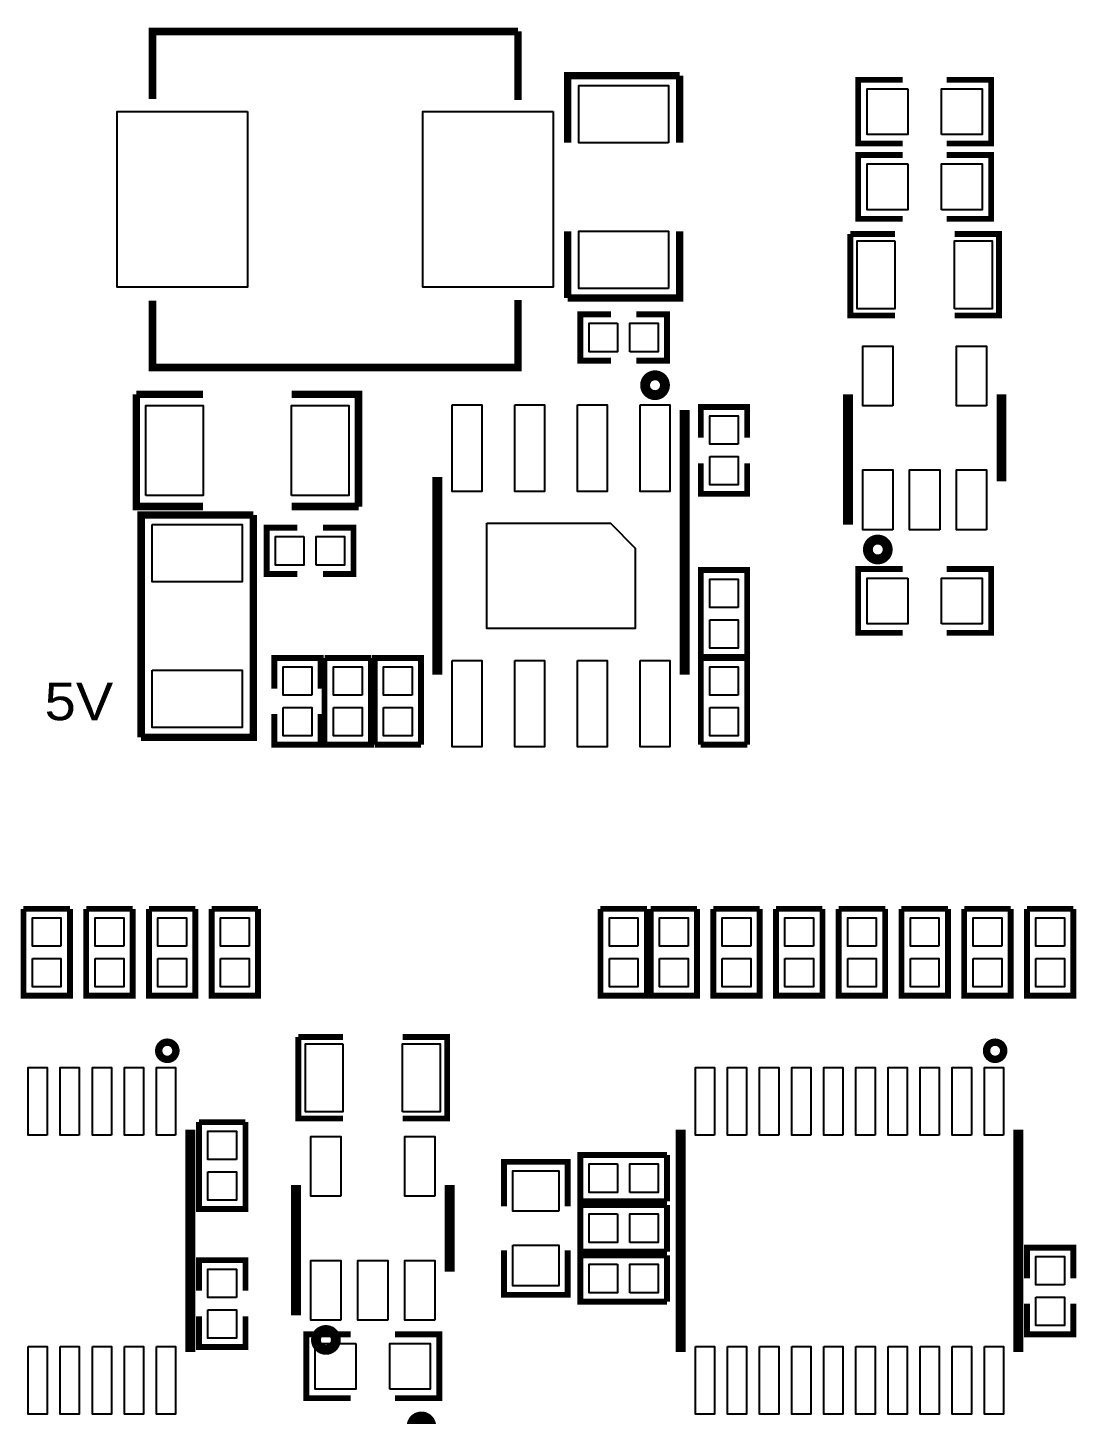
# Model space of a CAD drawing. Extents: x 0 to 145, y 0 to 99.
# Drawn here: x 43.56 to 64.79, y 40.69 to 68.76 of the extents above; entities that cross this region are included whole.
import ezdxf

# ---------------------------------------------------------------- set-up
doc = ezdxf.new("R2010")
doc.units = 0
doc.header["$MEASUREMENT"] = 0
doc.layers.add('SILKSCREEN_TOP', color=7, linetype='CONTINUOUS')
doc.layers.add('SOLDERMASK_TOP', color=94, linetype='CONTINUOUS')

msp = doc.modelspace()

# ---------------------------------------------------------------- linework, layer by layer
at = {"layer": 'SILKSCREEN_TOP'}
for points, const_width in [([(53.48478, 68.67906), (46.08322, 68.67906), (46.08322, 67.31508)], 0.1524), ([(53.48478, 67.29476), (53.48478, 68.67906)], 0.1524), ([(54.49062, 66.43116), (54.49062, 67.78244), (56.76138, 67.78244)], 0.14986), ([(56.76138, 66.43116), (56.76138, 67.78244)], 0.14986), ([(61.27496, 67.70116), (60.3758, 67.70116), (60.3758, 66.41084), (61.27496, 66.41084)], 0.11938), ([(62.16904, 67.70116), (63.0682, 67.70116), (63.0682, 66.41084), (62.16904, 66.41084)], 0.11938), ([(61.27496, 64.88684), (60.3758, 64.88684), (60.3758, 66.17716), (61.27496, 66.17716)], 0.11938), ([(62.16904, 64.88684), (63.0682, 64.88684), (63.0682, 66.17716), (62.16904, 66.17716)], 0.11938), ([(56.76138, 64.63284), (56.76138, 63.28156), (54.49062, 63.28156)], 0.14986), ([(54.49062, 64.63284), (54.49062, 63.28156)], 0.14986), ([(61.11748, 64.5795), (60.21578, 64.5795)], 0.11938), ([(60.21578, 64.5795), (60.21578, 62.9285), (61.11748, 62.9285)], 0.11938), ([(62.32652, 62.9285), (63.22822, 62.9285), (63.22822, 64.5795), (62.32652, 64.5795)], 0.11938), ([(46.08322, 63.22822), (46.08322, 61.87694), (53.48478, 61.87694), (53.48478, 63.246)], 0.1524), ([(55.36692, 62.0141), (54.74716, 62.0141), (54.74716, 62.9539), (55.36692, 62.9539)], 0.11938), ([(55.88508, 62.0141), (56.50484, 62.0141), (56.50484, 62.9539), (55.88508, 62.9539)], 0.11938), ([(47.10684, 59.06262), (45.75556, 59.06262), (45.75556, 61.33338)], 0.14986), ([(47.10684, 61.33338), (45.75556, 61.33338)], 0.14986), ([(48.90516, 61.33338), (50.25644, 61.33338), (50.25644, 59.06262)], 0.14986), ([(60.16752, 58.69178), (60.16752, 61.33084)], 0.20066), ([(63.27648, 59.57316), (63.27648, 61.33084)], 0.20066), ([(56.86044, 61.01842), (56.86044, 55.65902)], 0.20066), ([(57.1881, 60.45708), (57.1881, 61.07684), (58.1279, 61.07684), (58.1279, 60.45708)], 0.11938), ([(57.1881, 59.93892), (57.1881, 59.31916), (58.1279, 59.31916), (58.1279, 59.93892)], 0.11938), ([(51.85156, 59.65698), (51.85156, 55.65902)], 0.20066), ([(48.12538, 58.89244), (48.12538, 54.39156), (45.85462, 54.39156)], 0.14986), ([(45.85462, 54.39156), (45.85462, 58.89244), (48.12538, 58.89244)], 0.14986), ([(48.90516, 59.06262), (50.25644, 59.06262)], 0.14986), ([(49.01692, 57.6961), (48.39716, 57.6961), (48.39716, 58.6359), (49.01692, 58.6359)], 0.11938), ([(49.53508, 57.6961), (50.15484, 57.6961), (50.15484, 58.6359), (49.53508, 58.6359)], 0.11938), ([(57.1881, 56.01716), (57.1881, 57.77484), (58.1279, 57.77484), (58.1279, 56.01716)], 0.11938), ([(61.27496, 56.50484), (60.3758, 56.50484), (60.3758, 57.79516), (61.27496, 57.79516)], 0.11938), ([(62.16904, 56.50484), (63.0682, 56.50484), (63.0682, 57.79516), (62.16904, 57.79516)], 0.11938), ([(48.5521, 55.37708), (48.5521, 55.99684), (49.4919, 55.99684), (49.4919, 55.37708)], 0.11938), ([(50.5079, 55.99684), (49.5681, 55.99684)], 0.11938), ([(50.5079, 55.99684), (50.5079, 54.23916), (49.5681, 54.23916), (49.5681, 55.99684)], 0.11938), ([(50.5841, 54.23916), (50.5841, 55.99684), (51.5239, 55.99684), (51.5239, 54.23916)], 0.11938), ([(57.1881, 56.01716), (58.1279, 56.01716)], 0.11938), ([(57.1881, 54.23916), (57.1881, 55.99684), (58.1279, 55.99684), (58.1279, 54.23916)], 0.11938), ([(48.5521, 54.85892), (48.5521, 54.23916), (49.4919, 54.23916), (49.4919, 54.85892)], 0.11938), ([(50.5841, 54.23916), (51.5239, 54.23916)], 0.11938), ([(57.1881, 54.23916), (58.1279, 54.23916)], 0.11938), ([(44.4119, 50.91684), (43.4721, 50.91684)], 0.11938), ([(44.4119, 50.91684), (44.4119, 49.15916), (43.4721, 49.15916), (43.4721, 50.91684)], 0.11938), ([(45.6819, 50.91684), (44.7421, 50.91684)], 0.11938), ([(45.6819, 50.91684), (45.6819, 49.15916), (44.7421, 49.15916), (44.7421, 50.91684)], 0.11938), ([(46.9519, 50.91684), (46.0121, 50.91684)], 0.11938), ([(46.9519, 50.91684), (46.9519, 49.15916), (46.0121, 49.15916), (46.0121, 50.91684)], 0.11938), ([(48.2219, 50.91684), (47.2821, 50.91684)], 0.11938), ([(48.2219, 50.91684), (48.2219, 49.15916), (47.2821, 49.15916), (47.2821, 50.91684)], 0.11938), ([(56.0959, 50.91684), (55.1561, 50.91684)], 0.11938), ([(56.0959, 50.91684), (56.0959, 49.15916), (55.1561, 49.15916), (55.1561, 50.91684)], 0.11938), ([(57.1119, 50.91684), (56.1721, 50.91684)], 0.11938), ([(57.1119, 50.91684), (57.1119, 49.15916), (56.1721, 49.15916), (56.1721, 50.91684)], 0.11938), ([(58.3819, 50.91684), (57.4421, 50.91684)], 0.11938), ([(58.3819, 50.91684), (58.3819, 49.15916), (57.4421, 49.15916), (57.4421, 50.91684)], 0.11938), ([(59.6519, 50.91684), (58.7121, 50.91684)], 0.11938), ([(59.6519, 50.91684), (59.6519, 49.15916), (58.7121, 49.15916), (58.7121, 50.91684)], 0.11938), ([(60.9219, 50.91684), (59.9821, 50.91684)], 0.11938), ([(60.9219, 50.91684), (60.9219, 49.15916), (59.9821, 49.15916), (59.9821, 50.91684)], 0.11938), ([(62.1919, 50.91684), (61.2521, 50.91684)], 0.11938), ([(62.1919, 50.91684), (62.1919, 49.15916), (61.2521, 49.15916), (61.2521, 50.91684)], 0.11938), ([(63.4619, 50.91684), (62.5221, 50.91684)], 0.11938), ([(63.4619, 50.91684), (63.4619, 49.15916), (62.5221, 49.15916), (62.5221, 50.91684)], 0.11938), ([(64.7319, 50.91684), (63.7921, 50.91684)], 0.11938), ([(64.7319, 50.91684), (64.7319, 49.15916), (63.7921, 49.15916), (63.7921, 50.91684)], 0.11938), ([(49.94148, 48.3235), (49.03978, 48.3235)], 0.11938), ([(49.03978, 48.3235), (49.03978, 46.6725), (49.94148, 46.6725)], 0.11938), ([(51.15052, 46.6725), (52.05222, 46.6725), (52.05222, 48.3235), (51.15052, 48.3235)], 0.11938), ([(47.9679, 46.59884), (47.0281, 46.59884)], 0.11938), ([(47.9679, 46.59884), (47.9679, 44.84116), (47.0281, 44.84116), (47.0281, 46.59884)], 0.11938), ([(46.85284, 46.44644), (46.85284, 41.94556)], 0.20066), ([(56.77916, 46.44644), (56.77916, 41.94556)], 0.20066), ([(63.61684, 46.44644), (63.61684, 41.94556)], 0.20066), ([(54.49316, 44.89704), (54.49316, 45.7962), (53.20284, 45.7962), (53.20284, 44.89704)], 0.11938), ([(56.50484, 44.9961), (54.74716, 44.9961), (54.74716, 45.9359), (56.50484, 45.9359)], 0.11938), ([(56.50484, 44.9961), (56.50484, 45.9359)], 0.11938), ([(48.99152, 42.68978), (48.99152, 45.32884)], 0.20066), ([(52.10048, 43.57116), (52.10048, 45.32884)], 0.20066), ([(56.50484, 43.9801), (54.74716, 43.9801), (54.74716, 44.9199), (56.50484, 44.9199)], 0.11938), ([(56.50484, 43.9801), (56.50484, 44.9199)], 0.11938), ([(64.7319, 43.43908), (64.7319, 44.05884), (63.7921, 44.05884), (63.7921, 43.43908)], 0.11938), ([(47.9679, 43.18508), (47.9679, 43.80484), (47.0281, 43.80484), (47.0281, 43.18508)], 0.11938), ([(54.49316, 44.00296), (54.49316, 43.1038), (53.20284, 43.1038), (53.20284, 44.00296)], 0.11938), ([(56.50484, 42.9641), (54.74716, 42.9641), (54.74716, 43.9039), (56.50484, 43.9039)], 0.11938), ([(56.50484, 42.9641), (56.50484, 43.9039)], 0.11938), ([(64.7319, 42.92092), (64.7319, 42.30116), (63.7921, 42.30116), (63.7921, 42.92092)], 0.11938), ([(47.9679, 42.66692), (47.9679, 42.04716), (47.0281, 42.04716), (47.0281, 42.66692)], 0.11938), ([(50.09896, 41.01084), (49.1998, 41.01084), (49.1998, 42.30116), (50.09896, 42.30116)], 0.11938), ([(50.99304, 41.01084), (51.8922, 41.01084), (51.8922, 42.30116), (50.99304, 42.30116)], 0.11938)]:
    msp.add_lwpolyline(points, dxfattribs=dict(at, const_width=const_width))
for points, const_width in [([(56.46166, 61.5188, 1.002345), (56.06034, 61.51626, 0.997661), (56.46166, 61.5188)], 0.20066), ([(60.9727, 58.1914, 1.002995), (60.57138, 58.1914, 0.997014), (60.9727, 58.1914)], 0.20066), ([(46.5582, 48.0441, 0.999425), (46.21022, 48.0441, 1.000575), (46.5582, 48.0441)], 0.14986), ([(63.3222, 48.0441, 0.999425), (62.97422, 48.0441, 1.000575), (63.3222, 48.0441)], 0.14986), ([(49.7967, 42.1894, 1.002995), (49.39538, 42.1894, 0.997014), (49.7967, 42.1894)], 0.20066), ([(51.67884, 40.44188, 1.000808), (51.38166, 40.44188, 0.999193), (51.67884, 40.44188)], 0.29972)]:
    msp.add_lwpolyline(points, format="xyb", dxfattribs=dict(at, const_width=const_width))
at = {"layer": 'SOLDERMASK_TOP'}
for points in [[(56.53659, 66.42735), (54.71541, 66.42735), (54.71541, 67.58813), (56.53659, 67.58813)], [(61.37783, 67.52082), (61.37783, 66.59118), (60.55741, 66.59118), (60.55741, 67.52082)], [(62.0649, 66.59118), (62.0649, 67.52082), (62.88532, 67.52082), (62.88532, 66.59118)], [(48.01108, 67.056), (48.01108, 63.5), (45.36948, 63.5), (45.36948, 67.056)], [(54.19852, 67.056), (54.19852, 63.5), (51.55692, 63.5), (51.55692, 67.056)], [(61.37783, 65.99682), (61.37783, 65.06718), (60.55741, 65.06718), (60.55741, 65.99682)], [(62.0649, 65.06718), (62.0649, 65.99682), (62.88532, 65.99682), (62.88532, 65.06718)], [(56.53659, 63.47587), (54.71541, 63.47587), (54.71541, 64.63665), (56.53659, 64.63665)], [(61.11621, 64.44361), (61.11621, 63.06439), (60.35675, 63.06439), (60.35675, 64.44361)], [(62.32652, 63.06312), (62.32652, 64.44234), (63.08598, 64.44234), (63.08598, 63.06312)], [(55.50154, 62.77356), (55.50154, 62.19444), (54.9275, 62.19444), (54.9275, 62.77356)], [(55.75046, 62.19444), (55.75046, 62.77356), (56.3245, 62.77356), (56.3245, 62.19444)], [(61.07684, 61.10224), (60.46724, 61.10224), (60.46724, 62.31128), (61.07684, 62.31128)], [(62.97676, 61.10224), (62.36716, 61.10224), (62.36716, 62.31128), (62.97676, 62.31128)], [(45.9486, 59.28614), (45.9486, 61.10732), (47.10938, 61.10732), (47.10938, 59.28614)], [(48.90008, 59.28614), (48.90008, 61.10732), (50.06086, 61.10732), (50.06086, 59.28614)], [(52.15128, 61.11875), (52.75072, 61.11875), (52.75072, 59.36869), (52.15128, 59.36869)], [(53.42128, 61.11875), (54.02072, 61.11875), (54.02072, 59.36869), (53.42128, 59.36869)], [(54.69128, 61.11875), (55.29072, 61.11875), (55.29072, 59.36869), (54.69128, 59.36869)], [(55.96128, 61.11875), (56.56072, 61.11875), (56.56072, 59.36869), (55.96128, 59.36869)], [(57.94756, 60.32246), (57.36844, 60.32246), (57.36844, 60.8965), (57.94756, 60.8965)], [(57.36844, 60.07354), (57.94756, 60.07354), (57.94756, 59.4995), (57.36844, 59.4995)], [(61.07684, 58.59272), (60.46724, 58.59272), (60.46724, 59.80176), (61.07684, 59.80176)], [(62.0268, 58.59272), (61.4172, 58.59272), (61.4172, 59.80176), (62.0268, 59.80176)], [(62.97676, 58.59272), (62.36716, 58.59272), (62.36716, 59.80176), (62.97676, 59.80176)], [(46.07941, 58.69813), (47.90059, 58.69813), (47.90059, 57.53735), (46.07941, 57.53735)], [(52.85486, 58.72226), (55.35676, 58.72226), (55.85714, 58.22188), (55.85714, 56.59374), (52.85486, 56.59374)], [(49.15154, 58.45556), (49.15154, 57.87644), (48.5775, 57.87644), (48.5775, 58.45556)], [(49.40046, 57.87644), (49.40046, 58.45556), (49.9745, 58.45556), (49.9745, 57.87644)], [(57.94756, 57.02046), (57.36844, 57.02046), (57.36844, 57.5945), (57.94756, 57.5945)], [(61.37783, 57.61482), (61.37783, 56.68518), (60.55741, 56.68518), (60.55741, 57.61482)], [(62.0649, 56.68518), (62.0649, 57.61482), (62.88532, 57.61482), (62.88532, 56.68518)], [(57.36844, 56.77154), (57.94756, 56.77154), (57.94756, 56.1975), (57.36844, 56.1975)], [(52.15128, 55.94731), (52.75072, 55.94731), (52.75072, 54.19725), (52.15128, 54.19725)], [(53.42128, 55.94731), (54.02072, 55.94731), (54.02072, 54.19725), (53.42128, 54.19725)], [(54.69128, 55.94731), (55.29072, 55.94731), (55.29072, 54.19725), (54.69128, 54.19725)], [(55.96128, 55.94731), (56.56072, 55.94731), (56.56072, 54.19725), (55.96128, 54.19725)], [(46.07941, 55.74665), (47.90059, 55.74665), (47.90059, 54.58587), (46.07941, 54.58587)], [(49.31156, 55.24246), (48.73244, 55.24246), (48.73244, 55.8165), (49.31156, 55.8165)], [(50.32756, 55.24246), (49.74844, 55.24246), (49.74844, 55.8165), (50.32756, 55.8165)], [(51.34356, 55.24246), (50.76444, 55.24246), (50.76444, 55.8165), (51.34356, 55.8165)], [(57.94756, 55.24246), (57.36844, 55.24246), (57.36844, 55.8165), (57.94756, 55.8165)], [(48.73244, 54.99354), (49.31156, 54.99354), (49.31156, 54.4195), (48.73244, 54.4195)], [(49.74844, 54.99354), (50.32756, 54.99354), (50.32756, 54.4195), (49.74844, 54.4195)], [(50.76444, 54.99354), (51.34356, 54.99354), (51.34356, 54.4195), (50.76444, 54.4195)], [(57.36844, 54.99354), (57.94756, 54.99354), (57.94756, 54.4195), (57.36844, 54.4195)], [(44.23156, 50.16246), (43.65244, 50.16246), (43.65244, 50.7365), (44.23156, 50.7365)], [(45.50156, 50.16246), (44.92244, 50.16246), (44.92244, 50.7365), (45.50156, 50.7365)], [(46.77156, 50.16246), (46.19244, 50.16246), (46.19244, 50.7365), (46.77156, 50.7365)], [(48.04156, 50.16246), (47.46244, 50.16246), (47.46244, 50.7365), (48.04156, 50.7365)], [(55.91556, 50.16246), (55.33644, 50.16246), (55.33644, 50.7365), (55.91556, 50.7365)], [(56.93156, 50.16246), (56.35244, 50.16246), (56.35244, 50.7365), (56.93156, 50.7365)], [(58.20156, 50.16246), (57.62244, 50.16246), (57.62244, 50.7365), (58.20156, 50.7365)], [(59.47156, 50.16246), (58.89244, 50.16246), (58.89244, 50.7365), (59.47156, 50.7365)], [(60.74156, 50.16246), (60.16244, 50.16246), (60.16244, 50.7365), (60.74156, 50.7365)], [(62.01156, 50.16246), (61.43244, 50.16246), (61.43244, 50.7365), (62.01156, 50.7365)], [(63.28156, 50.16246), (62.70244, 50.16246), (62.70244, 50.7365), (63.28156, 50.7365)], [(64.55156, 50.16246), (63.97244, 50.16246), (63.97244, 50.7365), (64.55156, 50.7365)], [(43.65244, 49.91354), (44.23156, 49.91354), (44.23156, 49.3395), (43.65244, 49.3395)], [(44.92244, 49.91354), (45.50156, 49.91354), (45.50156, 49.3395), (44.92244, 49.3395)], [(46.19244, 49.91354), (46.77156, 49.91354), (46.77156, 49.3395), (46.19244, 49.3395)], [(47.46244, 49.91354), (48.04156, 49.91354), (48.04156, 49.3395), (47.46244, 49.3395)], [(55.33644, 49.91354), (55.91556, 49.91354), (55.91556, 49.3395), (55.33644, 49.3395)], [(56.35244, 49.91354), (56.93156, 49.91354), (56.93156, 49.3395), (56.35244, 49.3395)], [(57.62244, 49.91354), (58.20156, 49.91354), (58.20156, 49.3395), (57.62244, 49.3395)], [(58.89244, 49.91354), (59.47156, 49.91354), (59.47156, 49.3395), (58.89244, 49.3395)], [(60.16244, 49.91354), (60.74156, 49.91354), (60.74156, 49.3395), (60.16244, 49.3395)], [(61.43244, 49.91354), (62.01156, 49.91354), (62.01156, 49.3395), (61.43244, 49.3395)], [(62.70244, 49.91354), (63.28156, 49.91354), (63.28156, 49.3395), (62.70244, 49.3395)], [(63.97244, 49.91354), (64.55156, 49.91354), (64.55156, 49.3395), (63.97244, 49.3395)], [(49.94021, 48.18761), (49.94021, 46.80839), (49.18075, 46.80839), (49.18075, 48.18761)], [(51.15052, 46.80712), (51.15052, 48.18634), (51.90998, 48.18634), (51.90998, 46.80712)], [(43.95216, 46.33214), (43.56608, 46.33214), (43.56608, 47.70374), (43.95216, 47.70374)], [(44.6024, 46.33214), (44.21632, 46.33214), (44.21632, 47.70374), (44.6024, 47.70374)], [(45.25264, 46.33214), (44.86656, 46.33214), (44.86656, 47.70374), (45.25264, 47.70374)], [(45.90288, 46.33214), (45.5168, 46.33214), (45.5168, 47.70374), (45.90288, 47.70374)], [(46.55312, 46.33214), (46.16704, 46.33214), (46.16704, 47.70374), (46.55312, 47.70374)], [(57.46496, 46.33214), (57.07888, 46.33214), (57.07888, 47.70374), (57.46496, 47.70374)], [(58.1152, 46.33214), (57.72912, 46.33214), (57.72912, 47.70374), (58.1152, 47.70374)], [(58.76544, 46.33214), (58.37936, 46.33214), (58.37936, 47.70374), (58.76544, 47.70374)], [(59.41568, 46.33214), (59.0296, 46.33214), (59.0296, 47.70374), (59.41568, 47.70374)], [(60.06592, 46.33214), (59.67984, 46.33214), (59.67984, 47.70374), (60.06592, 47.70374)], [(60.71616, 46.33214), (60.33008, 46.33214), (60.33008, 47.70374), (60.71616, 47.70374)], [(61.3664, 46.33214), (60.98032, 46.33214), (60.98032, 47.70374), (61.3664, 47.70374)], [(62.01664, 46.33214), (61.63056, 46.33214), (61.63056, 47.70374), (62.01664, 47.70374)], [(62.66688, 46.33214), (62.2808, 46.33214), (62.2808, 47.70374), (62.66688, 47.70374)], [(63.31712, 46.33214), (62.93104, 46.33214), (62.93104, 47.70374), (63.31712, 47.70374)], [(47.78756, 45.84446), (47.20844, 45.84446), (47.20844, 46.4185), (47.78756, 46.4185)], [(49.90084, 45.10024), (49.29124, 45.10024), (49.29124, 46.30928), (49.90084, 46.30928)], [(51.80076, 45.10024), (51.19116, 45.10024), (51.19116, 46.30928), (51.80076, 46.30928)], [(55.50154, 45.75556), (55.50154, 45.17644), (54.9275, 45.17644), (54.9275, 45.75556)], [(55.75046, 45.17644), (55.75046, 45.75556), (56.3245, 45.75556), (56.3245, 45.17644)], [(47.20844, 45.59554), (47.78756, 45.59554), (47.78756, 45.0215), (47.20844, 45.0215)], [(54.31282, 44.79417), (53.38318, 44.79417), (53.38318, 45.61459), (54.31282, 45.61459)], [(55.50154, 44.73956), (55.50154, 44.16044), (54.9275, 44.16044), (54.9275, 44.73956)], [(55.75046, 44.16044), (55.75046, 44.73956), (56.3245, 44.73956), (56.3245, 44.16044)], [(53.38318, 44.10583), (54.31282, 44.10583), (54.31282, 43.28541), (53.38318, 43.28541)], [(49.90084, 42.59072), (49.29124, 42.59072), (49.29124, 43.79976), (49.90084, 43.79976)], [(50.8508, 42.59072), (50.2412, 42.59072), (50.2412, 43.79976), (50.8508, 43.79976)], [(51.80076, 42.59072), (51.19116, 42.59072), (51.19116, 43.79976), (51.80076, 43.79976)], [(64.55156, 43.30446), (63.97244, 43.30446), (63.97244, 43.8785), (64.55156, 43.8785)], [(47.78756, 43.05046), (47.20844, 43.05046), (47.20844, 43.6245), (47.78756, 43.6245)], [(55.50154, 43.72356), (55.50154, 43.14444), (54.9275, 43.14444), (54.9275, 43.72356)], [(55.75046, 43.14444), (55.75046, 43.72356), (56.3245, 43.72356), (56.3245, 43.14444)], [(63.97244, 43.05554), (64.55156, 43.05554), (64.55156, 42.4815), (63.97244, 42.4815)], [(47.20844, 42.80154), (47.78756, 42.80154), (47.78756, 42.2275), (47.20844, 42.2275)], [(50.20183, 42.12082), (50.20183, 41.19118), (49.38141, 41.19118), (49.38141, 42.12082)], [(50.8889, 41.19118), (50.8889, 42.12082), (51.70932, 42.12082), (51.70932, 41.19118)], [(43.56608, 42.05986), (43.95216, 42.05986), (43.95216, 40.68826), (43.56608, 40.68826)], [(44.21632, 42.05986), (44.6024, 42.05986), (44.6024, 40.68826), (44.21632, 40.68826)], [(44.86656, 42.05986), (45.25264, 42.05986), (45.25264, 40.68826), (44.86656, 40.68826)], [(45.5168, 42.05986), (45.90288, 42.05986), (45.90288, 40.68826), (45.5168, 40.68826)], [(46.16704, 42.05986), (46.55312, 42.05986), (46.55312, 40.68826), (46.16704, 40.68826)], [(57.07888, 42.05986), (57.46496, 42.05986), (57.46496, 40.68826), (57.07888, 40.68826)], [(57.72912, 42.05986), (58.1152, 42.05986), (58.1152, 40.68826), (57.72912, 40.68826)], [(58.37936, 42.05986), (58.76544, 42.05986), (58.76544, 40.68826), (58.37936, 40.68826)], [(59.0296, 42.05986), (59.41568, 42.05986), (59.41568, 40.68826), (59.0296, 40.68826)], [(59.67984, 42.05986), (60.06592, 42.05986), (60.06592, 40.68826), (59.67984, 40.68826)], [(60.33008, 42.05986), (60.71616, 42.05986), (60.71616, 40.68826), (60.33008, 40.68826)], [(60.98032, 42.05986), (61.3664, 42.05986), (61.3664, 40.68826), (60.98032, 40.68826)], [(61.63056, 42.05986), (62.01664, 42.05986), (62.01664, 40.68826), (61.63056, 40.68826)], [(62.2808, 42.05986), (62.66688, 42.05986), (62.66688, 40.68826), (62.2808, 40.68826)], [(62.93104, 42.05986), (63.31712, 42.05986), (63.31712, 40.68826), (62.93104, 40.68826)]]:
    msp.add_lwpolyline(points, close=True, dxfattribs=at)

# ---------------------------------------------------------------- texts
at = {"layer": 'SILKSCREEN_TOP', "width": 1.116667}
msp.add_text('5V', height=0.762, dxfattribs=at).set_placement((43.89882, 54.737))

doc.saveas('drawing.dxf')
